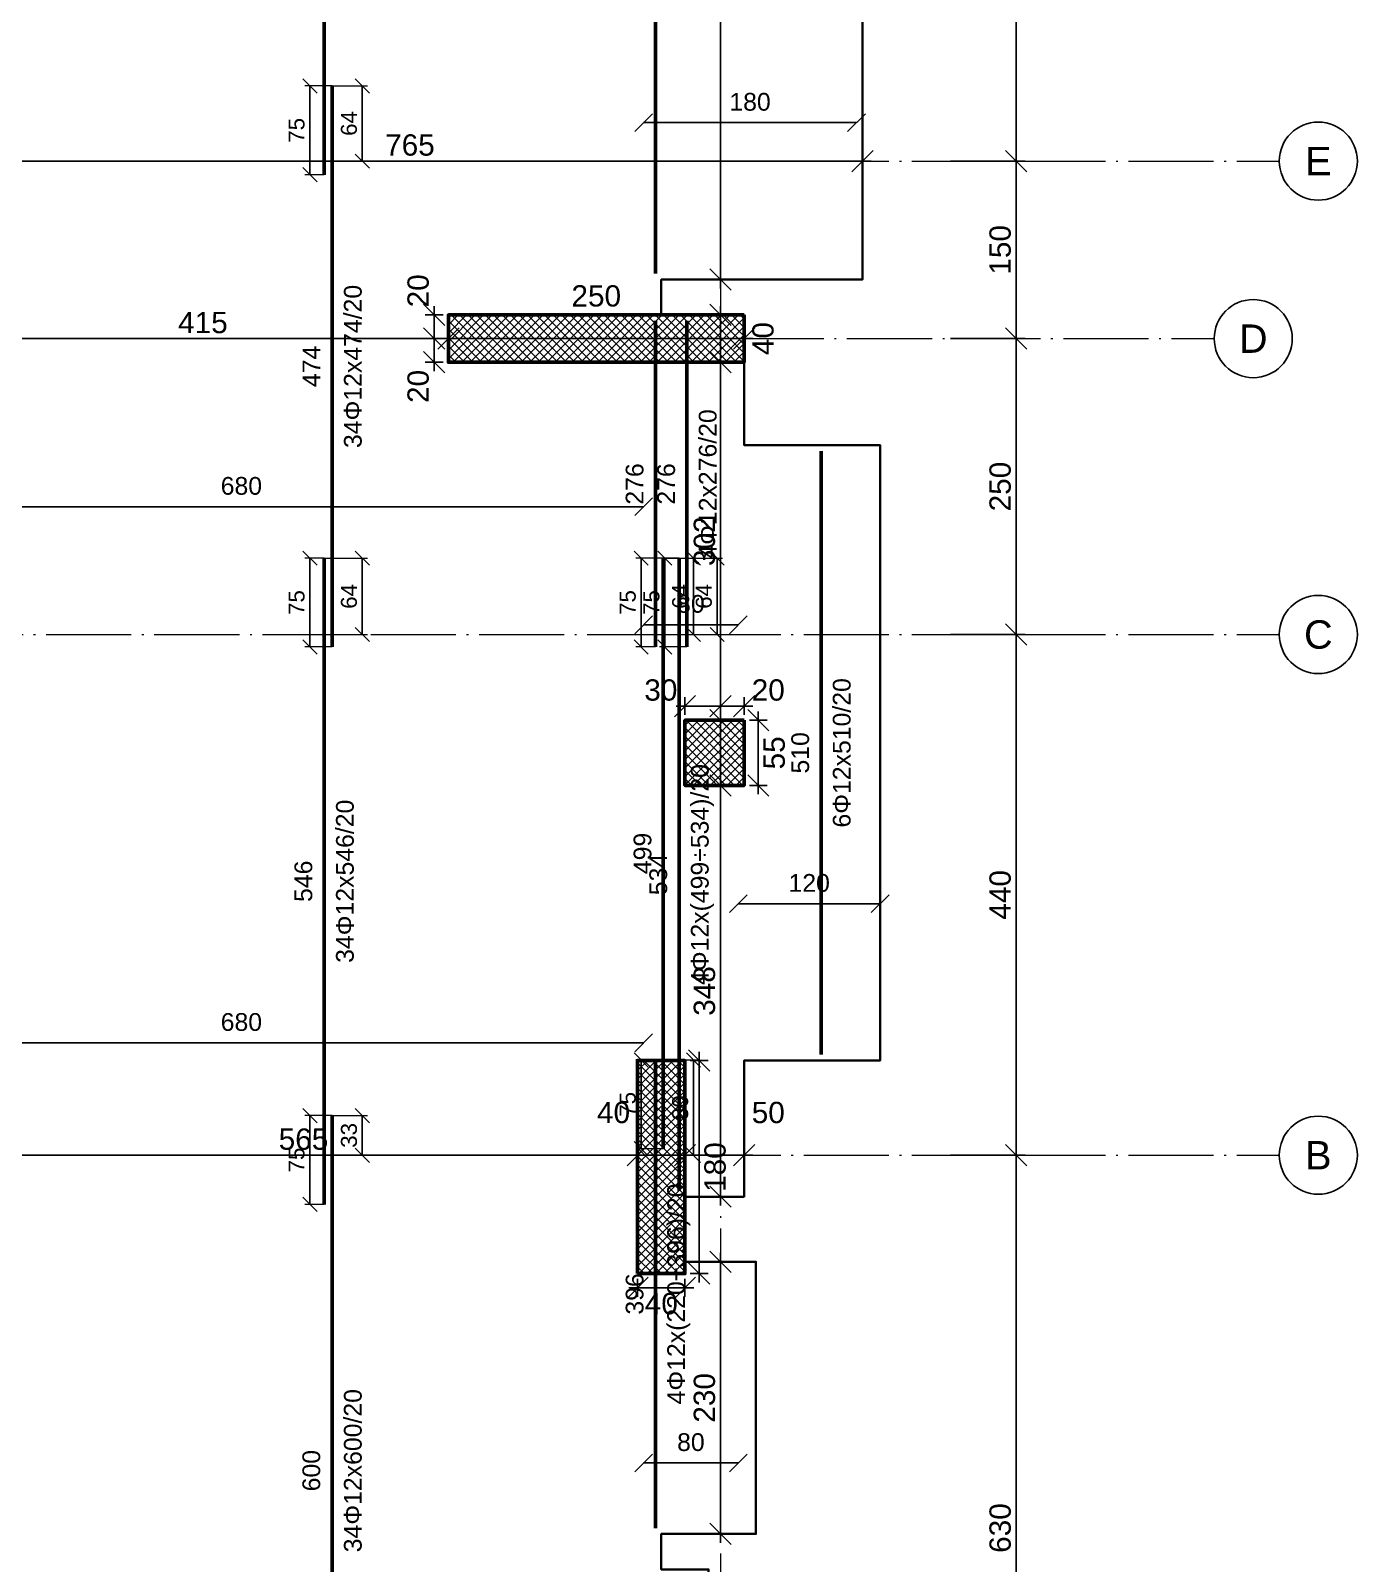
# Model space of a CAD drawing. Header units: millimetres. Extents: x -404 to 6018, y -5139 to 7890.
# Drawn here: x 4897 to 6018, y 295 to 1590 of the extents above; entities that cross this region are included whole.
import ezdxf
from ezdxf.enums import TextEntityAlignment as Align

# ---------------------------------------------------------------- set-up
doc = ezdxf.new("R2010")
doc.units = ezdxf.units.MM
doc.linetypes.add('ZWCAD_ISO04W100', pattern=[30.5, 24, -3, 0.5, -3])
for name, color, linetype, lineweight in [('AXIS LINES', 255, 'ZWCAD_ISO04W100', 13), ('COLUMN', 140, 'Continuous', 53), ('SLAB', 3, 'Continuous', 35), ('WALL', 10, 'Continuous', 53)]:
    doc.layers.add(name, color=color, linetype=linetype, lineweight=lineweight)
for name, color, linetype in [('FW_AXIS', 7, 'Continuous'), ('FW_COLUMN_HATCH', 8, 'Continuous'), ('FW_DIM', 7, 'Continuous'), ('FW_WALL_HATCH', 8, 'Continuous'), ('REB_BOT_MESH_Y', 5, 'Continuous'), ('REB_BOT_MESH_Y_AXDIM', 5, 'Continuous'), ('REB_BOT_MESH_Y_LAP', 5, 'Continuous'), ('REB_BOT_MESH_Y_RANGE', 5, 'Continuous'), ('REB_BOT_MESH_Y_TEXT', 5, 'Continuous')]:
    doc.layers.add(name, color=color, linetype=linetype)
doc.styles.add('REBAR_TXT', font='arial.ttf')
doc.styles.get("Standard").update_dxf_attribs({"font": 'arial.ttf'})
doc.dimstyles.new('FW_DIM', dxfattribs={"dimtxt": 18, "dimasz": 9, "dimexe": 7.5, "dimexo": 4.5, "dimgap": 4.5, "dimtad": 1, "dimdec": 0, "dimtxsty": 'Standard', "dimtsz": 9, "dimcen": 2.5, "dimdle": 7.5, "dimclrd": 256, "dimclre": 256, "dimclrt": 7, "dimazin": 3, "dimtfac": 1, "dimtmove": 2, "dimatfit": 3})
doc.dimstyles.new('REBAR LAP', dxfattribs={"dimtxt": 13.5, "dimasz": 2.5, "dimexe": 4.5, "dimexo": 0, "dimgap": 4.5, "dimtad": 1, "dimdec": 0, "dimtxsty": 'Standard', "dimtsz": 6, "dimcen": 2.5, "dimclrd": 6, "dimclre": 6, "dimclrt": 7, "dimazin": 3, "dimtfac": 1, "dimtmove": 2, "dimatfit": 3, "dimlwd": 25, "dimlwe": 18})
doc.dimstyles.new('REBAR M-200', dxfattribs={"dimtxt": 15, "dimasz": 15, "dimexe": 25, "dimexo": 12.5, "dimgap": 10, "dimtad": 1, "dimdec": 0, "dimtxsty": 'Standard', "dimblk": 'NONE', "dimcen": 50, "dimse1": 1, "dimse2": 1, "dimclrd": 6, "dimclre": 6, "dimclrt": 7, "dimazin": 3, "dimtfac": 1, "dimtmove": 2, "dimatfit": 3, "dimldrblk": 'NONE', "dimlwd": 53})
doc.dimstyles.new('REBAR RANGE', dxfattribs={"dimtxt": 15, "dimasz": 2.5, "dimexe": 0, "dimexo": 0, "dimgap": 10, "dimtad": 1, "dimdec": 0, "dimtxsty": 'Standard', "dimtsz": 7.5, "dimcen": 2.5, "dimse1": 1, "dimse2": 1, "dimclrd": 6, "dimclre": 6, "dimclrt": 7, "dimazin": 3, "dimtfac": 1, "dimtmove": 2, "dimatfit": 3, "dimlwd": 25})

# ---------------------------------------------------------------- blocks, each defined once
blk = doc.blocks.new('*D716')
at = {"color": 6, "lineweight": 53}
blk.add_line((5151.7, 73.5), (5151.7, 673.5), dxfattribs=at)
at = {"layer": 'Defpoints'}
for p in [(5151.7, 673.5), (5151.7, 73.5), (5151.7, 73.5)]:
    blk.add_point(p, dxfattribs=at)
at = {"layer": 'REB_BOT_MESH_Y', "color": 7, "insert": (5134.2, 373.5), "char_height": 15, "attachment_point": 5, "rotation": 90}
blk.add_mtext('600', dxfattribs=at)
blk = doc.blocks.new('_NONE')
blk = doc.blocks.new('*D717')
at = {"color": 6, "lineweight": 53}
blk.add_line((5145, 598.5), (5145, 1144.5), dxfattribs=at)
at = {"layer": 'Defpoints'}
for p in [(5145, 1144.5), (5145, 598.5), (5145, 598.5)]:
    blk.add_point(p, dxfattribs=at)
at = {"layer": 'REB_BOT_MESH_Y', "color": 7, "insert": (5127.5, 871.5), "char_height": 15, "attachment_point": 5, "rotation": 90}
blk.add_mtext('546', dxfattribs=at)
blk = doc.blocks.new('*D718')
at = {"color": 6, "lineweight": 53}
blk.add_line((5151.7, 1069.5), (5151.7, 1543.5), dxfattribs=at)
at = {"layer": 'Defpoints'}
for p in [(5151.7, 1543.5), (5151.7, 1069.5), (5151.7, 1069.5)]:
    blk.add_point(p, dxfattribs=at)
at = {"layer": 'REB_BOT_MESH_Y', "color": 7, "insert": (5134.2, 1306.5), "char_height": 15, "attachment_point": 5, "rotation": 90}
blk.add_mtext('474', dxfattribs=at)
blk = doc.blocks.new('*D719')
at = {"color": 6, "lineweight": 53}
blk.add_line((5145, 1468.5), (5145, 2042.5), dxfattribs=at)
at = {"layer": 'Defpoints'}
for p in [(5145, 2042.5), (5145, 1468.5), (5145, 1468.5)]:
    blk.add_point(p, dxfattribs=at)
at = {"layer": 'REB_BOT_MESH_Y', "color": 7, "insert": (5127.5, 1755.5), "char_height": 15, "attachment_point": 5, "rotation": 90}
blk.add_mtext('574', dxfattribs=at)
blk = doc.blocks.new('_Oblique')
at = {"color": 0, "linetype": 'ByBlock', "lineweight": -2}
blk.add_line((-0.5, -0.5), (0.5, 0.5), dxfattribs=at)
blk = doc.blocks.new('*D724')
at = {"color": 6, "lineweight": 18}
for p, q in [((5151.7, 673.5), (5128.5, 673.5)), ((5145, 598.5), (5128.5, 598.5))]:
    blk.add_line(p, q, dxfattribs=at)
at = {"color": 6, "lineweight": 25}
blk.add_line((5133, 598.5), (5133, 673.5), dxfattribs=at)
at = {"layer": 'Defpoints'}
for p in [(5151.7, 673.5), (5133, 598.5), (5145, 598.5)]:
    blk.add_point(p, dxfattribs=at)
at = {"layer": 'REB_BOT_MESH_Y_LAP', "color": 6, "xscale": 12, "yscale": 12, "rotation": 90}
for p in [(5133, 673.5), (5133, 598.5)]:
    blk.add_blockref('_OBLIQUE', p, dxfattribs=at)
at = {"layer": 'REB_BOT_MESH_Y_LAP', "color": 7, "insert": (5121.7, 636), "char_height": 13.5, "attachment_point": 5, "rotation": 90}
blk.add_mtext('75', dxfattribs=at)
blk = doc.blocks.new('*D725')
at = {"color": 6, "lineweight": 18}
for p, q in [((5151.7, 673.5), (5181.7, 673.5)), ((5151.7, 640), (5181.7, 640))]:
    blk.add_line(p, q, dxfattribs=at)
at = {"color": 6, "lineweight": 25}
blk.add_line((5177.2, 640), (5177.2, 673.5), dxfattribs=at)
at = {"layer": 'Defpoints'}
for p in [(5151.7, 673.5), (5151.7, 640), (5177.2, 640)]:
    blk.add_point(p, dxfattribs=at)
at = {"layer": 'REB_BOT_MESH_Y_AXDIM', "color": 6, "xscale": 12, "yscale": 12, "rotation": 90}
for p in [(5177.2, 673.5), (5177.2, 640)]:
    blk.add_blockref('_OBLIQUE', p, dxfattribs=at)
at = {"layer": 'REB_BOT_MESH_Y_AXDIM', "color": 7, "insert": (5166, 656.8), "char_height": 13.5, "attachment_point": 5, "rotation": 90}
blk.add_mtext('33', dxfattribs=at)
blk = doc.blocks.new('*D726')
at = {"color": 6, "lineweight": 18}
for p, q in [((5145, 1144.5), (5128.5, 1144.5)), ((5151.7, 1069.5), (5128.5, 1069.5))]:
    blk.add_line(p, q, dxfattribs=at)
at = {"color": 6, "lineweight": 25}
blk.add_line((5133, 1069.5), (5133, 1144.5), dxfattribs=at)
at = {"layer": 'Defpoints'}
for p in [(5145, 1144.5), (5133, 1069.5), (5151.7, 1069.5)]:
    blk.add_point(p, dxfattribs=at)
at = {"layer": 'REB_BOT_MESH_Y_LAP', "color": 6, "xscale": 12, "yscale": 12, "rotation": 90}
for p in [(5133, 1144.5), (5133, 1069.5)]:
    blk.add_blockref('_OBLIQUE', p, dxfattribs=at)
at = {"layer": 'REB_BOT_MESH_Y_LAP', "color": 7, "insert": (5121.7, 1107), "char_height": 13.5, "attachment_point": 5, "rotation": 90}
blk.add_mtext('75', dxfattribs=at)
blk = doc.blocks.new('*D727')
at = {"color": 6, "lineweight": 18}
for p, q in [((5145, 1144.5), (5181.7, 1144.5)), ((5145, 1080), (5181.7, 1080))]:
    blk.add_line(p, q, dxfattribs=at)
at = {"color": 6, "lineweight": 25}
blk.add_line((5177.2, 1080), (5177.2, 1144.5), dxfattribs=at)
at = {"layer": 'Defpoints'}
for p in [(5145, 1144.5), (5145, 1080), (5177.2, 1080)]:
    blk.add_point(p, dxfattribs=at)
at = {"layer": 'REB_BOT_MESH_Y_AXDIM', "color": 6, "xscale": 12, "yscale": 12, "rotation": 90}
for p in [(5177.2, 1144.5), (5177.2, 1080)]:
    blk.add_blockref('_OBLIQUE', p, dxfattribs=at)
at = {"layer": 'REB_BOT_MESH_Y_AXDIM', "color": 7, "insert": (5166, 1112.2), "char_height": 13.5, "attachment_point": 5, "rotation": 90}
blk.add_mtext('64', dxfattribs=at)
blk = doc.blocks.new('*D728')
at = {"color": 6, "lineweight": 18}
for p, q in [((5151.7, 1543.5), (5128.5, 1543.5)), ((5145, 1468.5), (5128.5, 1468.5))]:
    blk.add_line(p, q, dxfattribs=at)
at = {"color": 6, "lineweight": 25}
blk.add_line((5133, 1468.5), (5133, 1543.5), dxfattribs=at)
at = {"layer": 'Defpoints'}
for p in [(5151.7, 1543.5), (5133, 1468.5), (5145, 1468.5)]:
    blk.add_point(p, dxfattribs=at)
at = {"layer": 'REB_BOT_MESH_Y_LAP', "color": 6, "xscale": 12, "yscale": 12, "rotation": 90}
for p in [(5133, 1543.5), (5133, 1468.5)]:
    blk.add_blockref('_OBLIQUE', p, dxfattribs=at)
at = {"layer": 'REB_BOT_MESH_Y_LAP', "color": 7, "insert": (5121.7, 1506), "char_height": 13.5, "attachment_point": 5, "rotation": 90}
blk.add_mtext('75', dxfattribs=at)
blk = doc.blocks.new('*D729')
at = {"color": 6, "lineweight": 18}
for p, q in [((5151.7, 1543.5), (5181.7, 1543.5)), ((5151.7, 1480), (5181.7, 1480))]:
    blk.add_line(p, q, dxfattribs=at)
at = {"color": 6, "lineweight": 25}
blk.add_line((5177.2, 1480), (5177.2, 1543.5), dxfattribs=at)
at = {"layer": 'Defpoints'}
for p in [(5151.7, 1543.5), (5151.7, 1480), (5177.2, 1480)]:
    blk.add_point(p, dxfattribs=at)
at = {"layer": 'REB_BOT_MESH_Y_AXDIM', "color": 6, "xscale": 12, "yscale": 12, "rotation": 90}
for p in [(5177.2, 1543.5), (5177.2, 1480)]:
    blk.add_blockref('_OBLIQUE', p, dxfattribs=at)
at = {"layer": 'REB_BOT_MESH_Y_AXDIM', "color": 7, "insert": (5166, 1511.8), "char_height": 13.5, "attachment_point": 5, "rotation": 90}
blk.add_mtext('64', dxfattribs=at)
blk = doc.blocks.new('*D797')
at = {"color": 6, "lineweight": 53}
blk.add_line((5425, 1385), (5425, 1984.5), dxfattribs=at)
at = {"layer": 'Defpoints'}
for p in [(5425, 1984.5), (5425, 1385), (5425, 1385)]:
    blk.add_point(p, dxfattribs=at)
at = {"layer": 'REB_BOT_MESH_Y', "color": 7, "insert": (5407.5, 1684.8), "char_height": 15, "attachment_point": 5, "rotation": 90}
blk.add_mtext('600', dxfattribs=at)
blk = doc.blocks.new('*D834')
at = {"color": 6, "lineweight": 53}
blk.add_line((5445, 610), (5445, 1144.5), dxfattribs=at)
at = {"layer": 'Defpoints'}
for p in [(5445, 1144.5), (5445, 610), (5445, 610)]:
    blk.add_point(p, dxfattribs=at)
at = {"layer": 'REB_BOT_MESH_Y', "color": 7, "insert": (5427.5, 877.2), "char_height": 15, "attachment_point": 5, "rotation": 90}
blk.add_mtext('534', dxfattribs=at)
blk = doc.blocks.new('*D835')
at = {"color": 6, "lineweight": 53}
blk.add_line((5451.7, 1069.5), (5451.7, 1345), dxfattribs=at)
at = {"layer": 'Defpoints'}
for p in [(5451.7, 1345), (5451.7, 1069.5), (5451.7, 1069.5)]:
    blk.add_point(p, dxfattribs=at)
at = {"layer": 'REB_BOT_MESH_Y', "color": 7, "insert": (5434.2, 1207.2), "char_height": 15, "attachment_point": 5, "rotation": 90}
blk.add_mtext('276', dxfattribs=at)
blk = doc.blocks.new('*D836')
at = {"color": 6, "lineweight": 18}
for p, q in [((5445, 1144.5), (5428.5, 1144.5)), ((5451.7, 1069.5), (5428.5, 1069.5))]:
    blk.add_line(p, q, dxfattribs=at)
at = {"color": 6, "lineweight": 25}
blk.add_line((5433, 1069.5), (5433, 1144.5), dxfattribs=at)
at = {"layer": 'Defpoints'}
for p in [(5445, 1144.5), (5433, 1069.5), (5451.7, 1069.5)]:
    blk.add_point(p, dxfattribs=at)
at = {"layer": 'REB_BOT_MESH_Y_LAP', "color": 6, "xscale": 12, "yscale": 12, "rotation": 90}
for p in [(5433, 1144.5), (5433, 1069.5)]:
    blk.add_blockref('_OBLIQUE', p, dxfattribs=at)
at = {"layer": 'REB_BOT_MESH_Y_LAP', "color": 7, "insert": (5421.7, 1107), "char_height": 13.5, "attachment_point": 5, "rotation": 90}
blk.add_mtext('75', dxfattribs=at)
blk = doc.blocks.new('*D837')
at = {"color": 6, "lineweight": 18}
for p, q in [((5445, 1144.5), (5481.7, 1144.5)), ((5445, 1080), (5481.7, 1080))]:
    blk.add_line(p, q, dxfattribs=at)
at = {"color": 6, "lineweight": 25}
blk.add_line((5477.2, 1080), (5477.2, 1144.5), dxfattribs=at)
at = {"layer": 'Defpoints'}
for p in [(5445, 1144.5), (5445, 1080), (5477.2, 1080)]:
    blk.add_point(p, dxfattribs=at)
at = {"layer": 'REB_BOT_MESH_Y_AXDIM', "color": 6, "xscale": 12, "yscale": 12, "rotation": 90}
for p in [(5477.2, 1144.5), (5477.2, 1080)]:
    blk.add_blockref('_OBLIQUE', p, dxfattribs=at)
at = {"layer": 'REB_BOT_MESH_Y_AXDIM', "color": 7, "insert": (5466, 1112.2), "char_height": 13.5, "attachment_point": 5, "rotation": 90}
blk.add_mtext('64', dxfattribs=at)
blk = doc.blocks.new('*D838')
at = {"color": 6, "lineweight": 53}
blk.add_line((5425, 325), (5425, 720.5), dxfattribs=at)
at = {"layer": 'Defpoints'}
for p in [(5425, 720.5), (5425, 325), (5425, 325)]:
    blk.add_point(p, dxfattribs=at)
at = {"layer": 'REB_BOT_MESH_Y', "color": 7, "insert": (5407.5, 522.8), "char_height": 15, "attachment_point": 5, "rotation": 90}
blk.add_mtext('396', dxfattribs=at)
blk = doc.blocks.new('*D839')
at = {"color": 6, "lineweight": 53}
blk.add_line((5431.7, 645.5), (5431.7, 1144.5), dxfattribs=at)
at = {"layer": 'Defpoints'}
for p in [(5431.7, 1144.5), (5431.7, 645.5), (5431.7, 645.5)]:
    blk.add_point(p, dxfattribs=at)
at = {"layer": 'REB_BOT_MESH_Y', "color": 7, "insert": (5414.2, 895), "char_height": 15, "attachment_point": 5, "rotation": 90}
blk.add_mtext('499', dxfattribs=at)
blk = doc.blocks.new('*D840')
at = {"color": 6, "lineweight": 53}
blk.add_line((5425, 1069.5), (5425, 1345), dxfattribs=at)
at = {"layer": 'Defpoints'}
for p in [(5425, 1345), (5425, 1069.5), (5425, 1069.5)]:
    blk.add_point(p, dxfattribs=at)
at = {"layer": 'REB_BOT_MESH_Y', "color": 7, "insert": (5407.5, 1207.2), "char_height": 15, "attachment_point": 5, "rotation": 90}
blk.add_mtext('276', dxfattribs=at)
blk = doc.blocks.new('*D841')
at = {"color": 6, "lineweight": 18}
for p, q in [((5425, 720.5), (5408.5, 720.5)), ((5431.7, 645.5), (5408.5, 645.5))]:
    blk.add_line(p, q, dxfattribs=at)
at = {"color": 6, "lineweight": 25}
blk.add_line((5413, 645.5), (5413, 720.5), dxfattribs=at)
at = {"layer": 'Defpoints'}
for p in [(5425, 720.5), (5413, 645.5), (5431.7, 645.5)]:
    blk.add_point(p, dxfattribs=at)
at = {"layer": 'REB_BOT_MESH_Y_LAP', "color": 6, "xscale": 12, "yscale": 12, "rotation": 90}
for p in [(5413, 720.5), (5413, 645.5)]:
    blk.add_blockref('_OBLIQUE', p, dxfattribs=at)
at = {"layer": 'REB_BOT_MESH_Y_LAP', "color": 7, "insert": (5401.7, 683), "char_height": 13.5, "attachment_point": 5, "rotation": 90}
blk.add_mtext('75', dxfattribs=at)
blk = doc.blocks.new('*D842')
at = {"color": 6, "lineweight": 18}
for p, q in [((5425, 720.5), (5461.7, 720.5)), ((5425, 640), (5461.7, 640))]:
    blk.add_line(p, q, dxfattribs=at)
at = {"color": 6, "lineweight": 25}
blk.add_line((5457.2, 640), (5457.2, 720.5), dxfattribs=at)
at = {"layer": 'Defpoints'}
for p in [(5425, 720.5), (5425, 640), (5457.2, 640)]:
    blk.add_point(p, dxfattribs=at)
at = {"layer": 'REB_BOT_MESH_Y_AXDIM', "color": 6, "xscale": 12, "yscale": 12, "rotation": 90}
for p in [(5457.2, 720.5), (5457.2, 640)]:
    blk.add_blockref('_OBLIQUE', p, dxfattribs=at)
at = {"layer": 'REB_BOT_MESH_Y_AXDIM', "color": 7, "insert": (5446, 680.2), "char_height": 13.5, "attachment_point": 5, "rotation": 90}
blk.add_mtext('80', dxfattribs=at)
blk = doc.blocks.new('*D843')
at = {"color": 6, "lineweight": 18}
for p, q in [((5431.7, 1144.5), (5408.5, 1144.5)), ((5425, 1069.5), (5408.5, 1069.5))]:
    blk.add_line(p, q, dxfattribs=at)
at = {"color": 6, "lineweight": 25}
blk.add_line((5413, 1069.5), (5413, 1144.5), dxfattribs=at)
at = {"layer": 'Defpoints'}
for p in [(5431.7, 1144.5), (5413, 1069.5), (5425, 1069.5)]:
    blk.add_point(p, dxfattribs=at)
at = {"layer": 'REB_BOT_MESH_Y_LAP', "color": 6, "xscale": 12, "yscale": 12, "rotation": 90}
for p in [(5413, 1144.5), (5413, 1069.5)]:
    blk.add_blockref('_OBLIQUE', p, dxfattribs=at)
at = {"layer": 'REB_BOT_MESH_Y_LAP', "color": 7, "insert": (5401.7, 1107), "char_height": 13.5, "attachment_point": 5, "rotation": 90}
blk.add_mtext('75', dxfattribs=at)
blk = doc.blocks.new('*D844')
at = {"color": 6, "lineweight": 18}
for p, q in [((5431.7, 1144.5), (5461.7, 1144.5)), ((5431.7, 1080), (5461.7, 1080))]:
    blk.add_line(p, q, dxfattribs=at)
at = {"color": 6, "lineweight": 25}
blk.add_line((5457.2, 1080), (5457.2, 1144.5), dxfattribs=at)
at = {"layer": 'Defpoints'}
for p in [(5431.7, 1144.5), (5431.7, 1080), (5457.2, 1080)]:
    blk.add_point(p, dxfattribs=at)
at = {"layer": 'REB_BOT_MESH_Y_AXDIM', "color": 6, "xscale": 12, "yscale": 12, "rotation": 90}
for p in [(5457.2, 1144.5), (5457.2, 1080)]:
    blk.add_blockref('_OBLIQUE', p, dxfattribs=at)
at = {"layer": 'REB_BOT_MESH_Y_AXDIM', "color": 7, "insert": (5446, 1112.2), "char_height": 13.5, "attachment_point": 5, "rotation": 90}
blk.add_mtext('64', dxfattribs=at)
blk = doc.blocks.new('*D849')
at = {"color": 6, "lineweight": 25}
blk.add_line((4735, 735), (5415, 735), dxfattribs=at)
at = {"layer": 'Defpoints'}
for p in [(4735, 735), (4735, 735), (5415, 735)]:
    blk.add_point(p, dxfattribs=at)
at = {"layer": 'REB_BOT_MESH_Y_RANGE', "color": 6, "xscale": 15, "yscale": 15}
for p in [(4735, 735), (5415, 735)]:
    blk.add_blockref('_OBLIQUE', p, dxfattribs=at)
at = {"layer": 'REB_BOT_MESH_Y_RANGE', "color": 7, "insert": (5075, 752.5), "char_height": 15, "attachment_point": 5}
blk.add_mtext('680', dxfattribs=at)
blk = doc.blocks.new('*D851')
at = {"color": 6, "lineweight": 25}
blk.add_line((4735, 1188), (5415, 1188), dxfattribs=at)
at = {"layer": 'Defpoints'}
for p in [(4735, 1188), (4735, 1188), (5415, 1188)]:
    blk.add_point(p, dxfattribs=at)
at = {"layer": 'REB_BOT_MESH_Y_RANGE', "color": 6, "xscale": 15, "yscale": 15}
for p in [(4735, 1188), (5415, 1188)]:
    blk.add_blockref('_OBLIQUE', p, dxfattribs=at)
at = {"layer": 'REB_BOT_MESH_Y_RANGE', "color": 7, "insert": (5075, 1205.5), "char_height": 15, "attachment_point": 5}
blk.add_mtext('680', dxfattribs=at)
blk = doc.blocks.new('*D861')
at = {"color": 6, "lineweight": 25}
blk.add_line((5415, 1512.5), (5595, 1512.5), dxfattribs=at)
at = {"layer": 'Defpoints'}
for p in [(5415, 1512.5), (5415, 1512.5), (5595, 1512.5)]:
    blk.add_point(p, dxfattribs=at)
at = {"layer": 'REB_BOT_MESH_Y_RANGE', "color": 6, "xscale": 15, "yscale": 15}
for p in [(5415, 1512.5), (5595, 1512.5)]:
    blk.add_blockref('_OBLIQUE', p, dxfattribs=at)
at = {"layer": 'REB_BOT_MESH_Y_RANGE', "color": 7, "insert": (5505, 1530), "char_height": 15, "attachment_point": 5}
blk.add_mtext('180', dxfattribs=at)
blk = doc.blocks.new('*D863')
at = {"color": 6, "lineweight": 25}
blk.add_line((5495, 852.5), (5615, 852.5), dxfattribs=at)
at = {"layer": 'Defpoints'}
for p in [(5495, 852.5), (5495, 852.5), (5615, 852.5)]:
    blk.add_point(p, dxfattribs=at)
at = {"layer": 'REB_BOT_MESH_Y_RANGE', "color": 6, "xscale": 15, "yscale": 15}
for p in [(5495, 852.5), (5615, 852.5)]:
    blk.add_blockref('_OBLIQUE', p, dxfattribs=at)
at = {"layer": 'REB_BOT_MESH_Y_RANGE', "color": 7, "insert": (5555, 870), "char_height": 15, "attachment_point": 5}
blk.add_mtext('120', dxfattribs=at)
blk = doc.blocks.new('*D864')
at = {"color": 6, "lineweight": 53}
blk.add_line((5565, 725), (5565, 1235), dxfattribs=at)
at = {"layer": 'Defpoints'}
for p in [(5565, 1235), (5565, 725), (5565, 725)]:
    blk.add_point(p, dxfattribs=at)
at = {"layer": 'REB_BOT_MESH_Y', "color": 7, "insert": (5547.5, 980), "char_height": 15, "attachment_point": 5, "rotation": 90}
blk.add_mtext('510', dxfattribs=at)
blk = doc.blocks.new('*D867')
at = {"color": 6, "lineweight": 25}
blk.add_line((5415, 1088.2), (5495, 1088.2), dxfattribs=at)
at = {"layer": 'Defpoints'}
for p in [(5415, 1088.2), (5415, 1088.2), (5495, 1088.2)]:
    blk.add_point(p, dxfattribs=at)
at = {"layer": 'REB_BOT_MESH_Y_RANGE', "color": 6, "xscale": 15, "yscale": 15}
for p in [(5415, 1088.2), (5495, 1088.2)]:
    blk.add_blockref('_OBLIQUE', p, dxfattribs=at)
at = {"layer": 'REB_BOT_MESH_Y_RANGE', "color": 7, "insert": (5455, 1105.8), "char_height": 15, "attachment_point": 5}
blk.add_mtext('80', dxfattribs=at)
blk = doc.blocks.new('*D868')
at = {"color": 6, "lineweight": 25}
blk.add_line((5415, 1088.2), (5495, 1088.2), dxfattribs=at)
at = {"layer": 'Defpoints'}
for p in [(5415, 1088.2), (5415, 1088.2), (5495, 1088.2)]:
    blk.add_point(p, dxfattribs=at)
at = {"layer": 'REB_BOT_MESH_Y_RANGE', "color": 6, "xscale": 15, "yscale": 15}
for p in [(5415, 1088.2), (5495, 1088.2)]:
    blk.add_blockref('_OBLIQUE', p, dxfattribs=at)
at = {"layer": 'REB_BOT_MESH_Y_RANGE', "color": 7, "insert": (5455, 1105.8), "char_height": 15, "attachment_point": 5}
blk.add_mtext('80', dxfattribs=at)
blk = doc.blocks.new('*D873')
at = {"color": 6, "lineweight": 25}
blk.add_line((5415, 380), (5495, 380), dxfattribs=at)
at = {"layer": 'Defpoints'}
for p in [(5415, 380), (5415, 380), (5495, 380)]:
    blk.add_point(p, dxfattribs=at)
at = {"layer": 'REB_BOT_MESH_Y_RANGE', "color": 6, "xscale": 15, "yscale": 15}
for p in [(5415, 380), (5495, 380)]:
    blk.add_blockref('_OBLIQUE', p, dxfattribs=at)
at = {"layer": 'REB_BOT_MESH_Y_RANGE', "color": 7, "insert": (5455, 397.5), "char_height": 15, "attachment_point": 5}
blk.add_mtext('80', dxfattribs=at)
blk = doc.blocks.new('*D903')
for p, q in [((5410, 535.5), (5410, 520.5)), ((5450, 535.5), (5450, 520.5)), ((5402.5, 528), (5457.5, 528))]:
    blk.add_line(p, q)
at = {"layer": 'Defpoints'}
for p in [(5410, 540), (5450, 540), (5410, 528)]:
    blk.add_point(p, dxfattribs=at)
at = {"layer": 'FW_DIM', "xscale": 18, "yscale": 18}
for p in [(5410, 528), (5450, 528)]:
    blk.add_blockref('_OBLIQUE', p, dxfattribs=at)
at = {"layer": 'FW_DIM', "color": 7, "insert": (5430, 514.5), "char_height": 18, "attachment_point": 5}
blk.add_mtext('40', dxfattribs=at)
blk = doc.blocks.new('*D904')
for p, q in [((5462, 532.5), (5462, 727.5)), ((5454.5, 720), (5469.5, 720)), ((5454.5, 540), (5469.5, 540))]:
    blk.add_line(p, q)
at = {"layer": 'Defpoints'}
for p in [(5450, 720), (5450, 540), (5462, 540)]:
    blk.add_point(p, dxfattribs=at)
at = {"layer": 'FW_DIM', "xscale": 18, "yscale": 18, "rotation": 90}
for p in [(5462, 720), (5462, 540)]:
    blk.add_blockref('_OBLIQUE', p, dxfattribs=at)
at = {"layer": 'FW_DIM', "color": 7, "insert": (5475.5, 630), "char_height": 18, "attachment_point": 5, "rotation": 90}
blk.add_mtext('180', dxfattribs=at)
blk = doc.blocks.new('*D905')
for p, q in [((5238, 1302.5), (5238, 1337.5)), ((5245.5, 1330), (5230.5, 1330)), ((5245.5, 1310), (5230.5, 1310))]:
    blk.add_line(p, q)
at = {"layer": 'Defpoints'}
for p in [(5250, 1330), (5238, 1310), (5250, 1310)]:
    blk.add_point(p, dxfattribs=at)
at = {"layer": 'FW_DIM', "xscale": 18, "yscale": 18, "rotation": 90}
for p in [(5238, 1330), (5238, 1310)]:
    blk.add_blockref('_OBLIQUE', p, dxfattribs=at)
at = {"layer": 'FW_DIM', "color": 7, "insert": (5224.5, 1289.6), "char_height": 18, "attachment_point": 5, "rotation": 90}
blk.add_mtext('20', dxfattribs=at)
blk = doc.blocks.new('*D906')
for p, q in [((5245.5, 1350), (5230.5, 1350)), ((5238, 1322.5), (5238, 1357.5)), ((5245.5, 1330), (5230.5, 1330))]:
    blk.add_line(p, q)
at = {"layer": 'Defpoints'}
for p in [(5250, 1350), (5238, 1330), (5250, 1330)]:
    blk.add_point(p, dxfattribs=at)
at = {"layer": 'FW_DIM', "xscale": 18, "yscale": 18, "rotation": 90}
for p in [(5238, 1350), (5238, 1330)]:
    blk.add_blockref('_OBLIQUE', p, dxfattribs=at)
at = {"layer": 'FW_DIM', "color": 7, "insert": (5224.5, 1370.4), "char_height": 18, "attachment_point": 5, "rotation": 90}
blk.add_mtext('20', dxfattribs=at)
blk = doc.blocks.new('*D941')
for p, q in [((5450, 1012), (5450, 1027)), ((5480, 1012), (5480, 1027)), ((5442.5, 1019.5), (5487.5, 1019.5))]:
    blk.add_line(p, q)
at = {"layer": 'Defpoints'}
for p in [(5450, 1019.5), (5450, 1007.5), (5480, 1007.5)]:
    blk.add_point(p, dxfattribs=at)
at = {"layer": 'FW_DIM', "xscale": 18, "yscale": 18}
for p in [(5450, 1019.5), (5480, 1019.5)]:
    blk.add_blockref('_OBLIQUE', p, dxfattribs=at)
at = {"layer": 'FW_DIM', "color": 7, "insert": (5429.6, 1033), "char_height": 18, "attachment_point": 5}
blk.add_mtext('30', dxfattribs=at)
blk = doc.blocks.new('*D942')
for p, q in [((5480, 1012), (5480, 1027)), ((5500, 1012), (5500, 1027)), ((5472.5, 1019.5), (5507.5, 1019.5))]:
    blk.add_line(p, q)
at = {"layer": 'Defpoints'}
for p in [(5480, 1019.5), (5480, 1007.5), (5500, 1007.5)]:
    blk.add_point(p, dxfattribs=at)
at = {"layer": 'FW_DIM', "xscale": 18, "yscale": 18}
for p in [(5480, 1019.5), (5500, 1019.5)]:
    blk.add_blockref('_OBLIQUE', p, dxfattribs=at)
at = {"layer": 'FW_DIM', "color": 7, "insert": (5520.4, 1033), "char_height": 18, "attachment_point": 5}
blk.add_mtext('20', dxfattribs=at)
blk = doc.blocks.new('*D943')
for p, q in [((5512, 945), (5512, 1015)), ((5504.5, 1007.5), (5519.5, 1007.5)), ((5504.5, 952.5), (5519.5, 952.5))]:
    blk.add_line(p, q)
at = {"layer": 'Defpoints'}
for p in [(5500, 1007.5), (5500, 952.5), (5512, 952.5)]:
    blk.add_point(p, dxfattribs=at)
at = {"layer": 'FW_DIM', "xscale": 18, "yscale": 18, "rotation": 90}
for p in [(5512, 1007.5), (5512, 952.5)]:
    blk.add_blockref('_OBLIQUE', p, dxfattribs=at)
at = {"layer": 'FW_DIM', "color": 7, "insert": (5525.5, 980), "char_height": 18, "attachment_point": 5, "rotation": 90}
blk.add_mtext('55', dxfattribs=at)
blk = doc.blocks.new('*D967')
for p, q in [((4837.5, 640), (5417.5, 640)), ((4845, 644.5), (4845, 647.5)), ((5410, 644.5), (5410, 647.5))]:
    blk.add_line(p, q)
at = {"layer": 'Defpoints'}
for p in [(4845, 640), (4845, 640), (5410, 640)]:
    blk.add_point(p, dxfattribs=at)
at = {"layer": 'FW_DIM', "xscale": 18, "yscale": 18}
for p in [(4845, 640), (5410, 640)]:
    blk.add_blockref('_OBLIQUE', p, dxfattribs=at)
at = {"layer": 'FW_DIM', "color": 7, "insert": (5127.5, 653.5), "char_height": 18, "attachment_point": 5}
blk.add_mtext('565', dxfattribs=at)
blk = doc.blocks.new('*D968')
for p, q in [((5402.5, 640), (5457.5, 640)), ((5410, 644.5), (5410, 647.5)), ((5450, 644.5), (5450, 647.5))]:
    blk.add_line(p, q)
at = {"layer": 'Defpoints'}
for p in [(5410, 640), (5410, 640), (5450, 640)]:
    blk.add_point(p, dxfattribs=at)
at = {"layer": 'FW_DIM', "xscale": 18, "yscale": 18}
for p in [(5410, 640), (5450, 640)]:
    blk.add_blockref('_OBLIQUE', p, dxfattribs=at)
at = {"layer": 'FW_DIM', "color": 7, "insert": (5389.6, 676), "char_height": 18, "attachment_point": 5}
blk.add_mtext('40', dxfattribs=at)
blk = doc.blocks.new('*D969')
for p, q in [((5442.5, 640), (5507.5, 640)), ((5450, 644.5), (5450, 647.5)), ((5500, 644.5), (5500, 647.5))]:
    blk.add_line(p, q)
at = {"layer": 'Defpoints'}
for p in [(5450, 640), (5450, 640), (5500, 640)]:
    blk.add_point(p, dxfattribs=at)
at = {"layer": 'FW_DIM', "xscale": 18, "yscale": 18}
for p in [(5450, 640), (5500, 640)]:
    blk.add_blockref('_OBLIQUE', p, dxfattribs=at)
at = {"layer": 'FW_DIM', "color": 7, "insert": (5520.4, 676), "char_height": 18, "attachment_point": 5}
blk.add_mtext('50', dxfattribs=at)
blk = doc.blocks.new('*D975')
for p, q in [((4835, 1334.5), (4835, 1337.5)), ((5250, 1334.5), (5250, 1337.5)), ((4827.5, 1330), (5257.5, 1330))]:
    blk.add_line(p, q)
at = {"layer": 'Defpoints'}
for p in [(4835, 1330), (4835, 1330), (5250, 1330)]:
    blk.add_point(p, dxfattribs=at)
at = {"layer": 'FW_DIM', "xscale": 18, "yscale": 18}
for p in [(4835, 1330), (5250, 1330)]:
    blk.add_blockref('_OBLIQUE', p, dxfattribs=at)
at = {"layer": 'FW_DIM', "color": 7, "insert": (5042.5, 1343.5), "char_height": 18, "attachment_point": 5}
blk.add_mtext('415', dxfattribs=at)
blk = doc.blocks.new('*D976')
for p, q in [((5250, 1334.5), (5250, 1337.5)), ((5500, 1334.5), (5500, 1337.5)), ((5242.5, 1330), (5507.5, 1330))]:
    blk.add_line(p, q)
at = {"layer": 'Defpoints'}
for p in [(5250, 1330), (5250, 1330), (5500, 1330)]:
    blk.add_point(p, dxfattribs=at)
at = {"layer": 'FW_DIM', "xscale": 18, "yscale": 18}
for p in [(5250, 1330), (5500, 1330)]:
    blk.add_blockref('_OBLIQUE', p, dxfattribs=at)
at = {"layer": 'FW_DIM', "color": 7, "insert": (5375, 1366), "char_height": 18, "attachment_point": 5}
blk.add_mtext('250', dxfattribs=at)
blk = doc.blocks.new('*D983')
for p, q in [((4827.5, 1480), (5607.5, 1480)), ((4835, 1484.5), (4835, 1487.5)), ((5600, 1484.5), (5600, 1487.5))]:
    blk.add_line(p, q)
at = {"layer": 'Defpoints'}
for p in [(4835, 1480), (4835, 1480), (5600, 1480)]:
    blk.add_point(p, dxfattribs=at)
at = {"layer": 'FW_DIM', "xscale": 18, "yscale": 18}
for p in [(4835, 1480), (5600, 1480)]:
    blk.add_blockref('_OBLIQUE', p, dxfattribs=at)
at = {"layer": 'FW_DIM', "color": 7, "insert": (5217.5, 1493.5), "char_height": 18, "attachment_point": 5}
blk.add_mtext('765', dxfattribs=at)
blk = doc.blocks.new('*D1038')
for p, q in [((5480, 312.5), (5480, 557.5)), ((5475.5, 550), (5472.5, 550)), ((5475.5, 320), (5472.5, 320))]:
    blk.add_line(p, q)
at = {"layer": 'Defpoints'}
for p in [(5480, 550), (5480, 320), (5480, 320)]:
    blk.add_point(p, dxfattribs=at)
at = {"layer": 'FW_DIM', "xscale": 18, "yscale": 18, "rotation": 90}
for p in [(5480, 550), (5480, 320)]:
    blk.add_blockref('_OBLIQUE', p, dxfattribs=at)
at = {"layer": 'FW_DIM', "color": 7, "insert": (5466.5, 435), "char_height": 18, "attachment_point": 5, "rotation": 90}
blk.add_mtext('230', dxfattribs=at)
blk = doc.blocks.new('*D1039')
for p, q in [((5480, 597.5), (5480, 960)), ((5475.5, 952.5), (5472.5, 952.5)), ((5475.5, 605), (5472.5, 605))]:
    blk.add_line(p, q)
at = {"layer": 'Defpoints'}
for p in [(5480, 952.5), (5480, 605), (5480, 605)]:
    blk.add_point(p, dxfattribs=at)
at = {"layer": 'FW_DIM', "xscale": 18, "yscale": 18, "rotation": 90}
for p in [(5480, 952.5), (5480, 605)]:
    blk.add_blockref('_OBLIQUE', p, dxfattribs=at)
at = {"layer": 'FW_DIM', "color": 7, "insert": (5466.5, 778.8), "char_height": 18, "attachment_point": 5, "rotation": 90}
blk.add_mtext('348', dxfattribs=at)
blk = doc.blocks.new('*D1040')
for p, q in [((5480, 945), (5480, 1015)), ((5475.5, 1007.5), (5472.5, 1007.5)), ((5475.5, 952.5), (5472.5, 952.5))]:
    blk.add_line(p, q)
at = {"layer": 'Defpoints'}
for p in [(5480, 1007.5), (5480, 952.5), (5480, 952.5)]:
    blk.add_point(p, dxfattribs=at)
at = {"layer": 'FW_DIM', "xscale": 18, "yscale": 18, "rotation": 90}
for p in [(5480, 1007.5), (5480, 952.5)]:
    blk.add_blockref('_OBLIQUE', p, dxfattribs=at)
blk = doc.blocks.new('*D1041')
for p, q in [((5475.5, 1310), (5472.5, 1310)), ((5480, 1000), (5480, 1317.5)), ((5475.5, 1007.5), (5472.5, 1007.5))]:
    blk.add_line(p, q)
at = {"layer": 'Defpoints'}
for p in [(5480, 1310), (5480, 1007.5), (5480, 1007.5)]:
    blk.add_point(p, dxfattribs=at)
at = {"layer": 'FW_DIM', "xscale": 18, "yscale": 18, "rotation": 90}
for p in [(5480, 1310), (5480, 1007.5)]:
    blk.add_blockref('_OBLIQUE', p, dxfattribs=at)
at = {"layer": 'FW_DIM', "color": 7, "insert": (5466.5, 1158.8), "char_height": 18, "attachment_point": 5, "rotation": 90}
blk.add_mtext('302', dxfattribs=at)
blk = doc.blocks.new('*D1042')
for p, q in [((5475.5, 1350), (5472.5, 1350)), ((5480, 1302.5), (5480, 1357.5)), ((5475.5, 1310), (5472.5, 1310))]:
    blk.add_line(p, q)
at = {"layer": 'Defpoints'}
for p in [(5480, 1350), (5480, 1310), (5480, 1310)]:
    blk.add_point(p, dxfattribs=at)
at = {"layer": 'FW_DIM', "xscale": 18, "yscale": 18, "rotation": 90}
for p in [(5480, 1350), (5480, 1310)]:
    blk.add_blockref('_OBLIQUE', p, dxfattribs=at)
at = {"layer": 'FW_DIM', "color": 7, "insert": (5516, 1330), "char_height": 18, "attachment_point": 5, "rotation": 90}
blk.add_mtext('40', dxfattribs=at)
blk = doc.blocks.new('*D1043')
for p, q in [((5480, 1372.4), (5480, 1932.5)), ((5475.5, 1925), (5472.5, 1925)), ((5475.5, 1379.9), (5472.5, 1379.9))]:
    blk.add_line(p, q)
at = {"layer": 'Defpoints'}
for p in [(5480, 1925), (5480, 1379.9), (5480, 1379.9)]:
    blk.add_point(p, dxfattribs=at)
at = {"layer": 'FW_DIM', "xscale": 18, "yscale": 18, "rotation": 90}
for p in [(5480, 1925), (5480, 1379.9)]:
    blk.add_blockref('_OBLIQUE', p, dxfattribs=at)
at = {"layer": 'FW_DIM', "color": 7, "insert": (5466.5, 1652.5), "char_height": 18, "attachment_point": 5, "rotation": 90}
blk.add_mtext('545', dxfattribs=at)
blk = doc.blocks.new('*D1072')
for p, q in [((5674.5, 640), (5737.5, 640)), ((5730, 2.5), (5730, 647.5)), ((5674.5, 10), (5737.5, 10))]:
    blk.add_line(p, q)
at = {"layer": 'Defpoints'}
for p in [(5670, 640), (5670, 10), (5730, 10)]:
    blk.add_point(p, dxfattribs=at)
at = {"layer": 'FW_DIM', "xscale": 18, "yscale": 18, "rotation": 90}
for p in [(5730, 640), (5730, 10)]:
    blk.add_blockref('_OBLIQUE', p, dxfattribs=at)
at = {"layer": 'FW_DIM', "color": 7, "insert": (5716.5, 325), "char_height": 18, "attachment_point": 5, "rotation": 90}
blk.add_mtext('630', dxfattribs=at)
blk = doc.blocks.new('*D1073')
for p, q in [((5674.5, 1080), (5737.5, 1080)), ((5730, 632.5), (5730, 1087.5)), ((5674.5, 640), (5737.5, 640))]:
    blk.add_line(p, q)
at = {"layer": 'Defpoints'}
for p in [(5670, 1080), (5670, 640), (5730, 640)]:
    blk.add_point(p, dxfattribs=at)
at = {"layer": 'FW_DIM', "xscale": 18, "yscale": 18, "rotation": 90}
for p in [(5730, 1080), (5730, 640)]:
    blk.add_blockref('_OBLIQUE', p, dxfattribs=at)
at = {"layer": 'FW_DIM', "color": 7, "insert": (5716.5, 860), "char_height": 18, "attachment_point": 5, "rotation": 90}
blk.add_mtext('440', dxfattribs=at)
blk = doc.blocks.new('*D1074')
for p, q in [((5730, 1072.5), (5730, 1337.5)), ((5674.5, 1330), (5737.5, 1330)), ((5674.5, 1080), (5737.5, 1080))]:
    blk.add_line(p, q)
at = {"layer": 'Defpoints'}
for p in [(5670, 1330), (5670, 1080), (5730, 1080)]:
    blk.add_point(p, dxfattribs=at)
at = {"layer": 'FW_DIM', "xscale": 18, "yscale": 18, "rotation": 90}
for p in [(5730, 1330), (5730, 1080)]:
    blk.add_blockref('_OBLIQUE', p, dxfattribs=at)
at = {"layer": 'FW_DIM', "color": 7, "insert": (5716.5, 1205), "char_height": 18, "attachment_point": 5, "rotation": 90}
blk.add_mtext('250', dxfattribs=at)
blk = doc.blocks.new('*D1075')
for p, q in [((5674.5, 1480), (5737.5, 1480)), ((5730, 1322.5), (5730, 1487.5)), ((5674.5, 1330), (5737.5, 1330))]:
    blk.add_line(p, q)
at = {"layer": 'Defpoints'}
for p in [(5670, 1480), (5670, 1330), (5730, 1330)]:
    blk.add_point(p, dxfattribs=at)
at = {"layer": 'FW_DIM', "xscale": 18, "yscale": 18, "rotation": 90}
for p in [(5730, 1480), (5730, 1330)]:
    blk.add_blockref('_OBLIQUE', p, dxfattribs=at)
at = {"layer": 'FW_DIM', "color": 7, "insert": (5716.5, 1405), "char_height": 18, "attachment_point": 5, "rotation": 90}
blk.add_mtext('150', dxfattribs=at)
blk = doc.blocks.new('*D1076')
for p, q in [((5674.5, 1960), (5737.5, 1960)), ((5730, 1472.5), (5730, 1967.5)), ((5674.5, 1480), (5737.5, 1480))]:
    blk.add_line(p, q)
at = {"layer": 'Defpoints'}
for p in [(5670, 1960), (5670, 1480), (5730, 1480)]:
    blk.add_point(p, dxfattribs=at)
at = {"layer": 'FW_DIM', "xscale": 18, "yscale": 18, "rotation": 90}
for p in [(5730, 1960), (5730, 1480)]:
    blk.add_blockref('_OBLIQUE', p, dxfattribs=at)
at = {"layer": 'FW_DIM', "color": 7, "insert": (5716.5, 1720), "char_height": 18, "attachment_point": 5, "rotation": 90}
blk.add_mtext('480', dxfattribs=at)

msp = doc.modelspace()

# ---------------------------------------------------------------- hatches: boundary and pattern name
at = {"layer": 'FW_COLUMN_HATCH'}
h = msp.add_hatch(dxfattribs=at)
h.set_pattern_fill('ANSI37', scale=1.6)
h.paths.add_polyline_path([(5500, 1007.5), (5500, 952.5), (5450, 952.5), (5450, 1007.5), (5500, 1007.5)])
at = {"layer": 'FW_WALL_HATCH'}
h = msp.add_hatch(dxfattribs=at)
h.set_pattern_fill('ANSI37', scale=1.6)
h.paths.add_polyline_path([(5500, 1350), (5500, 1310), (5250, 1310), (5250, 1350), (5500, 1350)])
h = msp.add_hatch(dxfattribs=at)
h.set_pattern_fill('ANSI37', scale=1.6)
h.paths.add_polyline_path([(5410, 540), (5410, 720), (5450, 720), (5450, 540), (5410, 540)])

# ---------------------------------------------------------------- linework, layer by layer
at = {"layer": 'AXIS LINES', "color": 0, "ltscale": 3}
for points in [[(5480, 3140), (5480, -400.1)], [(3537.4, 1480), (5952.4, 1480)], [(3482.4, 1330), (5897.4, 1330)], [(3537.4, 1080), (5952.4, 1080)], [(3537.4, 640), (5952.4, 640)]]:
    msp.add_lwpolyline(points, dxfattribs=at)
at = {"layer": 'COLUMN', "ltscale": 0.08}
for points in [[(5500, 1007.5), (5500, 952.5), (5450, 952.5), (5450, 1007.5), (5500, 1007.5)], [(5410, 605), (5410, 655)]]:
    msp.add_lwpolyline(points, dxfattribs=at)
at = {"layer": 'FW_AXIS'}
for centre in [(5985.4, 1480), (5930.4, 1330), (5985.4, 1080), (5985.4, 640)]:
    msp.add_circle(centre, 33, dxfattribs=at)
at = {"layer": 'SLAB', "ltscale": 0.08}
msp.add_lwpolyline([(4730, -199.9), (5430, -199.9), (5430, -48.2), (5429.9, 120), (5469.9, 120), (5469.9, 290.1), (5429.9, 290.1), (5429.9, 320), (5510, 320), (5510, 550), (5450, 550), (5450, 605), (5500, 605), (5500, 720), (5615, 720), (5615, 1240), (5500, 1240), (5500, 1350), (5430, 1350), (5430, 1379.9), (5600, 1379.9), (5599.9, 1900)], dxfattribs=at)
at = {"layer": 'WALL', "ltscale": 0.08}
msp.add_lwpolyline([(5500, 1350), (5250, 1350), (5250, 1310), (5500, 1310), (5500, 1350)], dxfattribs=at)
msp.add_lwpolyline([(5410, 540), (5410, 720), (5450, 720), (5450, 540)], close=True, dxfattribs=at)

# ---------------------------------------------------------------- texts
at = {"layer": 'FW_AXIS', "color": 7, "style": 'REBAR_TXT'}
for s, p in [('E', (5985.4, 1480)), ('D', (5930.4, 1330)), ('C', (5985.4, 1080)), ('B', (5985.4, 640))]:
    msp.add_text(s, height=24, dxfattribs=at).set_placement(p, align=Align.MIDDLE_CENTER)
at = {"layer": 'REB_BOT_MESH_Y_TEXT', "color": 7, "style": 'REBAR_TXT'}
for s, p in [('34Φ12x474/20', (5161.7, 1306.5)), ('4Φ12x276/20', (5461.7, 1207.2)), ('6Φ12x510/20', (5575, 980)), ('4Φ12x(499÷534)/20', (5455, 877.2)), ('34Φ12x546/20', (5155, 871.5)), ('4Φ12x(220÷396)/20', (5435, 522.8)), ('34Φ12x600/20', (5161.7, 373.5))]:
    msp.add_text(s, height=15, rotation=90, dxfattribs=at).set_placement(p, align=Align.TOP_CENTER)

# ---------------------------------------------------------------- dimensions: what is measured, and where the dimension line sits
at = {"layer": 'FW_DIM'}
for base, p1, p2, picture, middle in [((5730, 1480), (5670, 1480), (5670, 1960), '*D1076', (5716.5, 1720)), ((5730, 1330), (5670, 1330), (5670, 1480), '*D1075', (5716.5, 1405)), ((5730, 1080), (5670, 1080), (5670, 1330), '*D1074', (5716.5, 1205)), ((5730, 640), (5670, 640), (5670, 1080), '*D1073', (5716.5, 860)), ((5730, 10), (5670, 10), (5670, 640), '*D1072', (5716.5, 325))]:
    dim = msp.add_linear_dim(base=base, p1=p1, p2=p2, angle=90, dimstyle='FW_DIM', dxfattribs=at)
    dim.commit()
    dim.dimension.update_dxf_attribs({"geometry": picture, "text_midpoint": middle})
for base, p1, p2, text, picture, middle in [((5480, 1379.9), (5480, 1379.9), (5480, 1925), '545', '*D1043', (5466.5, 1652.5)), ((5238, 1330), (5250, 1330), (5250, 1350), '20', '*D906', (5224.5, 1370.4)), ((5480, 1310), (5480, 1310), (5480, 1350), '40', '*D1042', (5516, 1330)), ((5238, 1310), (5250, 1310), (5250, 1330), '20', '*D905', (5224.5, 1289.6)), ((5480, 1007.5), (5480, 1007.5), (5480, 1310), '302', '*D1041', (5466.5, 1158.8)), ((5480, 952.5), (5480, 952.5), (5480, 1007.5), ' ', '*D1040', (5480, 980)), ((5512, 952.5), (5500, 952.5), (5500, 1007.5), '55', '*D943', (5525.5, 980)), ((5480, 605), (5480, 605), (5480, 952.5), '348', '*D1039', (5466.5, 778.8)), ((5462, 540), (5450, 540), (5450, 720), '180', '*D904', (5475.5, 630)), ((5480, 320), (5480, 320), (5480, 550), '230', '*D1038', (5466.5, 435))]:
    dim = msp.add_linear_dim(base=base, p1=p1, p2=p2, angle=90, text=text, dimstyle='FW_DIM', override={"dimtmove": 2}, dxfattribs=at)
    dim.commit()
    dim.dimension.update_dxf_attribs({"geometry": picture, "text_midpoint": middle, "dimtype": 160})
for base, p1, p2, text, picture, middle in [((4835, 1480), (4835, 1480), (5600, 1480), '765', '*D983', (5217.5, 1493.5)), ((5250, 1330), (5250, 1330), (5500, 1330), '250', '*D976', (5375, 1366)), ((4835, 1330), (4835, 1330), (5250, 1330), '415', '*D975', (5042.5, 1343.5)), ((5450, 1019.5), (5450, 1007.5), (5480, 1007.5), '30', '*D941', (5429.6, 1033)), ((5480, 1019.5), (5480, 1007.5), (5500, 1007.5), '20', '*D942', (5520.4, 1033)), ((5410, 640), (5410, 640), (5450, 640), '40', '*D968', (5389.6, 676)), ((5450, 640), (5450, 640), (5500, 640), '50', '*D969', (5520.4, 676)), ((4845, 640), (4845, 640), (5410, 640), '565', '*D967', (5127.5, 653.5)), ((5410, 528), (5410, 540), (5450, 540), '40', '*D903', (5430, 514.5))]:
    dim = msp.add_linear_dim(base=base, p1=p1, p2=p2, text=text, dimstyle='FW_DIM', override={"dimtmove": 2}, dxfattribs=at)
    dim.commit()
    dim.dimension.update_dxf_attribs({"geometry": picture, "text_midpoint": middle, "dimtype": 160})
at = {"layer": 'REB_BOT_MESH_Y'}
for base, p1, p2, picture, middle in [((5145, 1468.5), (5145, 1468.5), (5145, 2042.5), '*D719', (5127.5, 1755.5)), ((5424.986936, 1385), (5424.986936, 1385), (5424.986936, 1984.5), '*D797', (5407.486936, 1684.75)), ((5151.7, 1069.5), (5151.7, 1069.5), (5151.7, 1543.5), '*D718', (5134.2, 1306.5)), ((5424.986936, 1069.5), (5424.986936, 1069.5), (5424.986936, 1345), '*D840', (5407.486936, 1207.25)), ((5451.736936, 1069.5), (5451.736936, 1069.5), (5451.736936, 1345), '*D835', (5434.236936, 1207.25)), ((5565, 725), (5565, 725), (5565, 1235), '*D864', (5547.5, 980)), ((5145, 598.5), (5145, 598.5), (5145, 1144.5), '*D717', (5127.5, 871.5)), ((5431.7, 645.5), (5431.7, 645.5), (5431.7, 1144.5), '*D839', (5414.2, 895)), ((5444.986936, 610), (5444.986936, 610), (5444.986936, 1144.5), '*D834', (5427.486936, 877.25)), ((5424.986936, 325), (5424.986936, 325), (5424.986936, 720.5), '*D838', (5407.486936, 522.75)), ((5151.7, 73.5), (5151.7, 73.5), (5151.7, 673.5), '*D716', (5134.2, 373.5))]:
    dim = msp.add_linear_dim(base=base, p1=p1, p2=p2, angle=90, dimstyle='REBAR M-200', dxfattribs=at)
    dim.commit()
    dim.dimension.update_dxf_attribs({"geometry": picture, "text_midpoint": middle})
at = {"layer": 'REB_BOT_MESH_Y_AXDIM'}
for base, p1, p2, picture, middle in [((5177.236936, 1480), (5151.736936, 1480), (5151.736936, 1543.5), '*D729', (5165.986936, 1511.75)), ((5177.236936, 1080), (5144.986936, 1080), (5144.986936, 1144.5), '*D727', (5165.986936, 1112.25)), ((5457.236936, 1080), (5431.736936, 1080), (5431.736936, 1144.5), '*D844', (5445.986936, 1112.25)), ((5477.236936, 1080), (5444.986936, 1080), (5444.986936, 1144.5), '*D837', (5465.986936, 1112.25)), ((5457.236936, 640), (5424.986936, 640), (5424.986936, 720.5), '*D842', (5445.986936, 680.25)), ((5177.236936, 640), (5151.736936, 640), (5151.736936, 673.5), '*D725', (5165.986936, 656.75))]:
    dim = msp.add_linear_dim(base=base, p1=p1, p2=p2, angle=90, dimstyle='REBAR LAP', dxfattribs=at)
    dim.commit()
    dim.dimension.update_dxf_attribs({"geometry": picture, "text_midpoint": middle})
at = {"layer": 'REB_BOT_MESH_Y_LAP'}
for base, p1, p2, picture, middle in [((5133, 1468.5), (5145, 1468.5), (5151.7, 1543.5), '*D728', (5121.7, 1506)), ((5133, 1069.5), (5151.7, 1069.5), (5145, 1144.5), '*D726', (5121.7, 1107)), ((5413, 1069.5), (5425, 1069.5), (5431.7, 1144.5), '*D843', (5401.7, 1107)), ((5433, 1069.5), (5451.7, 1069.5), (5445, 1144.5), '*D836', (5421.7, 1107)), ((5413, 645.5), (5431.7, 645.5), (5425, 720.5), '*D841', (5401.7, 683)), ((5133, 598.5), (5145, 598.5), (5151.7, 673.5), '*D724', (5121.7, 636))]:
    dim = msp.add_linear_dim(base=base, p1=p1, p2=p2, angle=90, dimstyle='REBAR LAP', dxfattribs=at)
    dim.commit()
    dim.dimension.update_dxf_attribs({"geometry": picture, "text_midpoint": middle})
at = {"layer": 'REB_BOT_MESH_Y_RANGE'}
for base, p1, p2, picture, middle in [((5415, 1512.5), (5415, 1512.5), (5595, 1512.5), '*D861', (5505, 1530)), ((4735, 1188), (4735, 1188), (5415, 1188), '*D851', (5075, 1205.5)), ((5415, 1088.2), (5415, 1088.2), (5495, 1088.2), '*D867', (5455, 1105.8)), ((5415, 1088.2), (5415, 1088.2), (5495, 1088.2), '*D868', (5455, 1105.8)), ((5495, 852.5), (5495, 852.5), (5615, 852.5), '*D863', (5555, 870)), ((4735, 735), (4735, 735), (5415, 735), '*D849', (5075, 752.5)), ((5415, 380), (5415, 380), (5495, 380), '*D873', (5455, 397.5))]:
    dim = msp.add_linear_dim(base=base, p1=p1, p2=p2, dimstyle='REBAR RANGE', dxfattribs=at)
    dim.commit()
    dim.dimension.update_dxf_attribs({"geometry": picture, "text_midpoint": middle})

doc.saveas('drawing.dxf')
